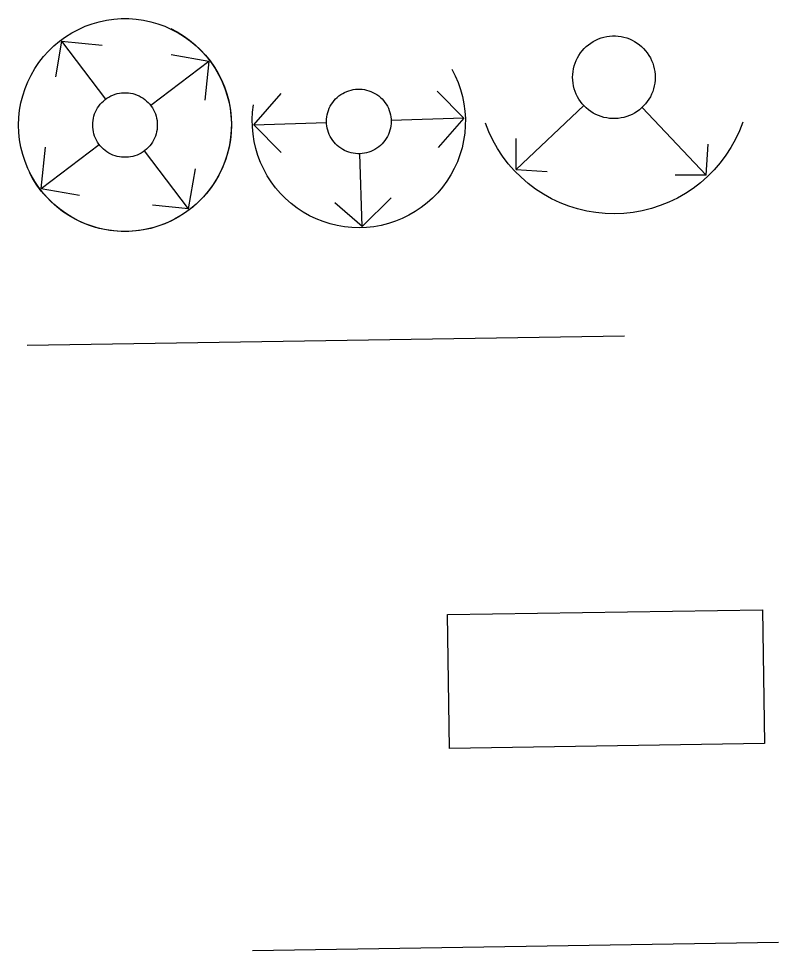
# Model space of a CAD drawing. Header units: inches. Extents: x 1390672 to 1398270, y 354915 to 360781.
# Drawn here: x 1395585.6 to 1395619.36, y 358453.38 to 358494.75 of the extents above; entities that cross this region are included whole.
import ezdxf

# ---------------------------------------------------------------- set-up
doc = ezdxf.new("R2010")
doc.units = ezdxf.units.IN
doc.header["$MEASUREMENT"] = 0

msp = doc.modelspace()

# ---------------------------------------------------------------- linework, layer by layer
for points in [[(1395595.057, 358490.028), (1395595.046, 358489.698), (1395595.011, 358489.37), (1395594.954, 358489.045), (1395594.874, 358488.725), (1395594.772, 358488.411), (1395594.649, 358488.105), (1395594.504, 358487.809), (1395594.339, 358487.523), (1395594.155, 358487.249), (1395593.951, 358486.989), (1395593.731, 358486.744), (1395593.493, 358486.515), (1395593.24, 358486.303), (1395592.974, 358486.109), (1395592.694, 358485.934), (1395592.402, 358485.779), (1395592.101, 358485.645), (1395591.791, 358485.532), (1395591.474, 358485.441), (1395591.151, 358485.372), (1395590.824, 358485.326), (1395590.495, 358485.303), (1395590.165, 358485.303), (1395589.836, 358485.326), (1395589.509, 358485.372), (1395589.186, 358485.441), (1395588.869, 358485.532), (1395588.559, 358485.645), (1395588.258, 358485.779), (1395587.966, 358485.934), (1395587.686, 358486.109), (1395587.419, 358486.303), (1395587.167, 358486.515), (1395586.929, 358486.744), (1395586.708, 358486.989), (1395586.505, 358487.249), (1395586.321, 358487.523), (1395586.156, 358487.809), (1395586.011, 358488.105), (1395585.887, 358488.411), (1395585.786, 358488.725), (1395585.706, 358489.045), (1395585.648, 358489.37), (1395585.614, 358489.698), (1395585.602, 358490.028), (1395585.614, 358490.358), (1395585.648, 358490.686), (1395585.706, 358491.011), (1395585.786, 358491.331), (1395585.887, 358491.645), (1395586.011, 358491.951), (1395586.156, 358492.247), (1395586.321, 358492.533), (1395586.505, 358492.807), (1395586.708, 358493.067), (1395586.929, 358493.312), (1395587.167, 358493.541), (1395587.419, 358493.753), (1395587.686, 358493.947), (1395587.966, 358494.122), (1395588.258, 358494.277), (1395588.559, 358494.411), (1395588.869, 358494.524), (1395589.186, 358494.615), (1395589.509, 358494.684), (1395589.836, 358494.73), (1395590.165, 358494.753), (1395590.495, 358494.753), (1395590.824, 358494.73), (1395591.151, 358494.684), (1395591.474, 358494.615), (1395591.791, 358494.524), (1395592.101, 358494.411), (1395592.402, 358494.277), (1395592.694, 358494.122), (1395592.974, 358493.947), (1395593.24, 358493.753), (1395593.493, 358493.541), (1395593.731, 358493.312), (1395593.951, 358493.067), (1395594.155, 358492.807), (1395594.339, 358492.533), (1395594.504, 358492.247), (1395594.649, 358491.951), (1395594.772, 358491.645), (1395594.874, 358491.331), (1395594.954, 358491.011), (1395595.011, 358490.686), (1395595.046, 358490.358), (1395595.057, 358490.028)], [(1395592.36, 358494.312), (1395592.65, 358494.161), (1395592.93, 358493.99), (1395593.197, 358493.8), (1395593.45, 358493.593), (1395593.688, 358493.368), (1395593.91, 358493.127), (1395594.115, 358492.872), (1395594.302, 358492.603), (1395594.47, 358492.322), (1395594.618, 358492.029), (1395594.745, 358491.728), (1395594.851, 358491.418), (1395594.936, 358491.101), (1395594.998, 358490.78), (1395595.038, 358490.455), (1395595.056, 358490.128), (1395595.051, 358489.8), (1395595.023, 358489.474), (1395594.973, 358489.15), (1395594.9, 358488.831), (1395594.806, 358488.517), (1395594.69, 358488.211), (1395594.553, 358487.914), (1395594.396, 358487.626), (1395594.22, 358487.35), (1395594.025, 358487.087), (1395593.812, 358486.838), (1395593.583, 358486.605), (1395593.337, 358486.387), (1395593.078, 358486.188), (1395592.805, 358486.006), (1395592.521, 358485.844), (1395592.225, 358485.702), (1395591.921, 358485.581), (1395591.609, 358485.481), (1395591.291, 358485.403), (1395590.969, 358485.347), (1395590.643, 358485.314), (1395590.315, 358485.303), (1395589.988, 358485.315), (1395589.662, 358485.349), (1395589.34, 358485.406), (1395589.022, 358485.485), (1395588.71, 358485.585), (1395588.406, 358485.707), (1395588.112, 358485.85), (1395587.828, 358486.013), (1395587.555, 358486.195), (1395587.296, 358486.395), (1395587.052, 358486.613), (1395586.823, 358486.848), (1395586.611, 358487.097), (1395586.416, 358487.361), (1395586.24, 358487.637), (1395586.084, 358487.925)], [(1395613.888, 358492.148), (1395613.883, 358492.02), (1395613.87, 358491.893), (1395613.848, 358491.767), (1395613.817, 358491.642), (1395613.777, 358491.521), (1395613.729, 358491.402), (1395613.673, 358491.287), (1395613.609, 358491.176), (1395613.537, 358491.07), (1395613.459, 358490.969), (1395613.373, 358490.874), (1395613.281, 358490.785), (1395613.183, 358490.702), (1395613.079, 358490.627), (1395612.97, 358490.559), (1395612.857, 358490.499), (1395612.74, 358490.447), (1395612.62, 358490.403), (1395612.497, 358490.368), (1395612.372, 358490.341), (1395612.245, 358490.323), (1395612.117, 358490.314), (1395611.989, 358490.314), (1395611.861, 358490.323), (1395611.734, 358490.341), (1395611.609, 358490.368), (1395611.486, 358490.403), (1395611.365, 358490.447), (1395611.248, 358490.499), (1395611.135, 358490.559), (1395611.027, 358490.627), (1395610.923, 358490.702), (1395610.825, 358490.785), (1395610.733, 358490.874), (1395610.647, 358490.969), (1395610.568, 358491.07), (1395610.497, 358491.176), (1395610.433, 358491.287), (1395610.376, 358491.402), (1395610.328, 358491.521), (1395610.289, 358491.642), (1395610.258, 358491.767), (1395610.236, 358491.893), (1395610.222, 358492.02), (1395610.218, 358492.148), (1395610.222, 358492.276), (1395610.236, 358492.404), (1395610.258, 358492.53), (1395610.289, 358492.654), (1395610.328, 358492.776), (1395610.376, 358492.895), (1395610.433, 358493.01), (1395610.497, 358493.121), (1395610.568, 358493.227), (1395610.647, 358493.328), (1395610.733, 358493.423), (1395610.825, 358493.512), (1395610.923, 358493.594), (1395611.027, 358493.67), (1395611.135, 358493.737), (1395611.248, 358493.798), (1395611.365, 358493.85), (1395611.486, 358493.893), (1395611.609, 358493.929), (1395611.734, 358493.955), (1395611.861, 358493.973), (1395611.989, 358493.982), (1395612.117, 358493.982), (1395612.245, 358493.973), (1395612.372, 358493.955), (1395612.497, 358493.929), (1395612.62, 358493.893), (1395612.74, 358493.85), (1395612.857, 358493.798), (1395612.97, 358493.737), (1395613.079, 358493.67), (1395613.183, 358493.594), (1395613.281, 358493.512), (1395613.373, 358493.423), (1395613.459, 358493.328), (1395613.537, 358493.227), (1395613.609, 358493.121), (1395613.673, 358493.01), (1395613.729, 358492.895), (1395613.777, 358492.776), (1395613.817, 358492.654), (1395613.848, 358492.53), (1395613.87, 358492.404), (1395613.883, 358492.276), (1395613.888, 358492.148)], [(1395587.511, 358493.748), (1395587.234, 358492.173)], [(1395587.511, 358493.748), (1395589.463, 358491.172)], [(1395587.511, 358493.748), (1395589.312, 358493.568)], [(1395594.05, 358492.847), (1395592.384, 358493.14)], [(1395594.05, 358492.847), (1395591.474, 358490.895)], [(1395594.05, 358492.847), (1395593.878, 358491.131)], [(1395604.853, 358492.507), (1395605.002, 358492.216), (1395605.131, 358491.915), (1395605.239, 358491.606), (1395605.326, 358491.29), (1395605.39, 358490.969), (1395605.432, 358490.644), (1395605.451, 358490.317), (1395605.448, 358489.989), (1395605.422, 358489.663), (1395605.373, 358489.339), (1395605.303, 358489.019), (1395605.21, 358488.705), (1395605.096, 358488.398), (1395604.961, 358488.1), (1395604.805, 358487.812), (1395604.63, 358487.535), (1395604.437, 358487.271), (1395604.225, 358487.021), (1395603.997, 358486.786), (1395603.753, 358486.567), (1395603.495, 358486.366), (1395603.223, 358486.183), (1395602.939, 358486.02), (1395602.645, 358485.876), (1395602.341, 358485.753), (1395602.03, 358485.652), (1395601.712, 358485.572), (1395601.39, 358485.514), (1395601.064, 358485.479), (1395600.737, 358485.466), (1395600.41, 358485.476), (1395600.084, 358485.509), (1395599.761, 358485.564), (1395599.443, 358485.641), (1395599.13, 358485.74), (1395598.826, 358485.86), (1395598.53, 358486.001), (1395598.245, 358486.163), (1395597.972, 358486.343), (1395597.712, 358486.542), (1395597.466, 358486.759), (1395597.236, 358486.992), (1395597.022, 358487.24), (1395596.827, 358487.502), (1395596.649, 358487.778), (1395596.492, 358488.065), (1395596.354, 358488.362), (1395596.237, 358488.668), (1395596.142, 358488.981), (1395596.069, 358489.301), (1395596.018, 358489.624), (1395595.989, 358489.95), (1395595.983, 358490.278), (1395595.999, 358490.605), (1395596.039, 358490.93)], [(1395591.765, 358490.028), (1395591.762, 358489.928), (1395591.751, 358489.828), (1395591.734, 358489.73), (1395591.71, 358489.632), (1395591.679, 358489.537), (1395591.641, 358489.444), (1395591.597, 358489.354), (1395591.547, 358489.267), (1395591.491, 358489.184), (1395591.429, 358489.105), (1395591.362, 358489.031), (1395591.29, 358488.961), (1395591.214, 358488.897), (1395591.133, 358488.838), (1395591.048, 358488.785), (1395590.959, 358488.738), (1395590.868, 358488.697), (1395590.773, 358488.663), (1395590.677, 358488.635), (1395590.579, 358488.614), (1395590.48, 358488.601), (1395590.38, 358488.594), (1395590.28, 358488.594), (1395590.18, 358488.601), (1395590.081, 358488.614), (1395589.983, 358488.635), (1395589.886, 358488.663), (1395589.792, 358488.697), (1395589.701, 358488.738), (1395589.612, 358488.785), (1395589.527, 358488.838), (1395589.446, 358488.897), (1395589.369, 358488.961), (1395589.297, 358489.031), (1395589.23, 358489.105), (1395589.169, 358489.184), (1395589.113, 358489.267), (1395589.063, 358489.354), (1395589.019, 358489.444), (1395588.981, 358489.537), (1395588.95, 358489.632), (1395588.926, 358489.73), (1395588.909, 358489.828), (1395588.898, 358489.928), (1395588.895, 358490.028), (1395588.898, 358490.128), (1395588.909, 358490.228), (1395588.926, 358490.326), (1395588.95, 358490.424), (1395588.981, 358490.519), (1395589.019, 358490.612), (1395589.063, 358490.702), (1395589.113, 358490.789), (1395589.169, 358490.872), (1395589.23, 358490.951), (1395589.297, 358491.025), (1395589.369, 358491.095), (1395589.446, 358491.159), (1395589.527, 358491.218), (1395589.612, 358491.271), (1395589.701, 358491.318), (1395589.792, 358491.359), (1395589.886, 358491.393), (1395589.983, 358491.421), (1395590.081, 358491.442), (1395590.18, 358491.456), (1395590.28, 358491.462), (1395590.38, 358491.462), (1395590.48, 358491.456), (1395590.579, 358491.442), (1395590.677, 358491.421), (1395590.773, 358491.393), (1395590.868, 358491.359), (1395590.959, 358491.318), (1395591.048, 358491.271), (1395591.133, 358491.218), (1395591.214, 358491.159), (1395591.29, 358491.095), (1395591.362, 358491.025), (1395591.429, 358490.951), (1395591.491, 358490.872), (1395591.547, 358490.789), (1395591.597, 358490.702), (1395591.641, 358490.612), (1395591.679, 358490.519), (1395591.71, 358490.424), (1395591.734, 358490.326), (1395591.751, 358490.228), (1395591.762, 358490.128), (1395591.765, 358490.028)], [(1395596.053, 358490.042), (1395597.261, 358491.429)], [(1395602.154, 358490.188), (1395602.15, 358490.088), (1395602.14, 358489.989), (1395602.122, 358489.89), (1395602.098, 358489.793), (1395602.067, 358489.697), (1395602.03, 358489.605), (1395601.986, 358489.514), (1395601.936, 358489.428), (1395601.88, 358489.345), (1395601.818, 358489.266), (1395601.751, 358489.191), (1395601.679, 358489.122), (1395601.602, 358489.057), (1395601.521, 358488.998), (1395601.436, 358488.945), (1395601.348, 358488.898), (1395601.256, 358488.857), (1395601.162, 358488.823), (1395601.066, 358488.796), (1395600.968, 358488.775), (1395600.868, 358488.761), (1395600.768, 358488.754), (1395600.668, 358488.754), (1395600.568, 358488.761), (1395600.469, 358488.775), (1395600.371, 358488.796), (1395600.275, 358488.823), (1395600.181, 358488.857), (1395600.089, 358488.898), (1395600.001, 358488.945), (1395599.916, 358488.998), (1395599.835, 358489.057), (1395599.758, 358489.122), (1395599.686, 358489.191), (1395599.619, 358489.266), (1395599.557, 358489.345), (1395599.501, 358489.428), (1395599.451, 358489.514), (1395599.407, 358489.605), (1395599.37, 358489.697), (1395599.339, 358489.793), (1395599.314, 358489.89), (1395599.297, 358489.989), (1395599.286, 358490.088), (1395599.283, 358490.188), (1395599.286, 358490.288), (1395599.297, 358490.388), (1395599.314, 358490.487), (1395599.339, 358490.584), (1395599.37, 358490.679), (1395599.407, 358490.772), (1395599.451, 358490.862), (1395599.501, 358490.949), (1395599.557, 358491.032), (1395599.619, 358491.111), (1395599.686, 358491.185), (1395599.758, 358491.255), (1395599.835, 358491.319), (1395599.916, 358491.378), (1395600.001, 358491.431), (1395600.089, 358491.478), (1395600.181, 358491.519), (1395600.275, 358491.553), (1395600.371, 358491.581), (1395600.469, 358491.602), (1395600.568, 358491.616), (1395600.668, 358491.623), (1395600.768, 358491.623), (1395600.868, 358491.616), (1395600.968, 358491.602), (1395601.066, 358491.581), (1395601.162, 358491.553), (1395601.256, 358491.519), (1395601.348, 358491.478), (1395601.436, 358491.431), (1395601.521, 358491.378), (1395601.602, 358491.319), (1395601.679, 358491.255), (1395601.751, 358491.185), (1395601.818, 358491.111), (1395601.88, 358491.032), (1395601.936, 358490.949), (1395601.986, 358490.862), (1395602.03, 358490.772), (1395602.067, 358490.679), (1395602.098, 358490.584), (1395602.122, 358490.487), (1395602.14, 358490.388), (1395602.15, 358490.288), (1395602.154, 358490.188)], [(1395605.384, 358490.334), (1395604.195, 358491.537)], [(1395607.713, 358488.052), (1395610.718, 358490.889)], [(1395616.149, 358487.809), (1395613.313, 358490.814)], [(1395605.384, 358490.334), (1395602.153, 358490.233)], [(1395605.384, 358490.334), (1395604.251, 358489.035)], [(1395617.778, 358490.159), (1395617.629, 358489.772), (1395617.453, 358489.397), (1395617.252, 358489.034), (1395617.027, 358488.685), (1395616.779, 358488.353), (1395616.508, 358488.039), (1395616.216, 358487.744), (1395615.905, 358487.469), (1395615.576, 358487.217), (1395615.231, 358486.987), (1395614.871, 358486.782), (1395614.497, 358486.602), (1395614.112, 358486.448), (1395613.717, 358486.32), (1395613.315, 358486.22), (1395612.906, 358486.148), (1395612.494, 358486.103), (1395612.08, 358486.087), (1395611.665, 358486.1), (1395611.252, 358486.14), (1395610.843, 358486.209), (1395610.44, 358486.306), (1395610.044, 358486.43), (1395609.658, 358486.581), (1395609.283, 358486.758), (1395608.92, 358486.96), (1395608.573, 358487.186), (1395608.242, 358487.436), (1395607.928, 358487.707), (1395607.634, 358488), (1395607.361, 358488.312), (1395607.109, 358488.642), (1395606.881, 358488.988), (1395606.677, 358489.349), (1395606.498, 358489.723), (1395606.345, 358490.109)], [(1395596.053, 358490.042), (1395599.283, 358490.143)], [(1395596.053, 358490.042), (1395597.267, 358488.814)], [(1395607.713, 358488.052), (1395607.702, 358489.432)], [(1395586.61, 358487.209), (1395589.186, 358489.161)], [(1395586.61, 358487.209), (1395586.793, 358489.039)], [(1395616.149, 358487.809), (1395616.24, 358489.185)], [(1395593.149, 358486.308), (1395591.197, 358488.884)], [(1395600.864, 358485.523), (1395600.763, 358488.754)], [(1395593.149, 358486.308), (1395593.462, 358488.09)], [(1395607.713, 358488.052), (1395609.09, 358487.961)], [(1395616.149, 358487.809), (1395614.769, 358487.797)], [(1395586.61, 358487.209), (1395588.311, 358486.91)], [(1395593.149, 358486.308), (1395591.557, 358486.467)], [(1395600.864, 358485.523), (1395599.659, 358486.574)], [(1395600.864, 358485.523), (1395602.152, 358486.795)], [(1395585.983, 358480.26), (1395612.519, 358480.666)], [(1395618.749, 358462.565), (1395604.749, 358462.351), (1395604.658, 358468.293), (1395618.658, 358468.507), (1395618.749, 358462.565)], [(1395596, 358453.381), (1395619.36, 358453.738)]]:
    msp.add_lwpolyline(points)

doc.saveas('drawing.dxf')
